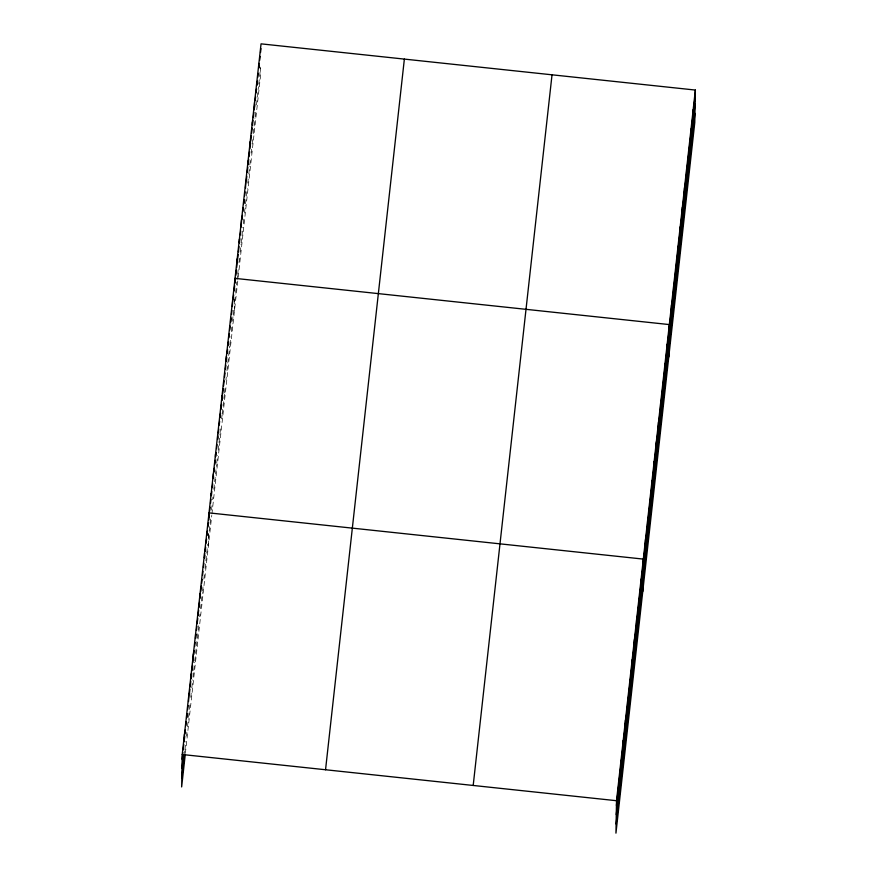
<?xml version="1.0" encoding="UTF-8"?>
<svg xmlns="http://www.w3.org/2000/svg" width="877" height="877" viewBox="0 0 877 877"><rect width="100%" height="100%" fill="white"/><g stroke="black" fill="none" stroke-linecap="round" stroke-linejoin="round"><path stroke-width="0.66" stroke-dasharray="4.38 3.29" d="M208.452 545.319L208.682 532.646M234.466 310.798L234.554 306.237M234.587 303.946L234.707 296.952M260.644 67.145L260.48 76.288L237.941 279.533M184.488 753.639L184.795 750.953M184.937 749.616L185.836 741.558M186.428 736.187L186.878 732.163M187.47 726.792L188.369 718.745M188.511 717.397L189.257 710.688M189.41 709.34L190.156 702.63M190.748 697.259L191.197 693.236M191.789 687.864L192.688 679.818M192.984 677.132L193.576 671.76M193.729 670.412L194.617 662.365M194.771 661.017L198.049 631.484M198.191 630.146L198.936 623.437M199.682 616.717L199.978 614.032M200.57 608.671L202.357 592.556M202.51 591.219L203.256 584.51M203.848 579.138L204.451 573.766M205.043 568.395L207.717 544.233M208.32 538.862L209.044 532.273M209.197 530.969L210.787 516.641M211.51 510.118L212.081 504.911M212.662 499.704L212.947 497.095M213.813 489.278L216.564 464.525M216.707 463.22L217.573 455.404M218.154 450.186L219.886 434.553M220.028 433.249L220.752 426.737M221.618 418.921L222.056 415.018M222.199 413.714L224.369 394.168M224.512 392.863L225.236 386.351M225.959 379.84L226.244 377.231M226.968 370.719L229.719 345.966M229.862 344.661L230.728 336.845M231.309 331.627L232.175 323.81M232.46 321.201L233.041 315.994M233.183 314.69L233.907 308.178M234.63 301.666L235.496 293.85M235.639 292.545L236.801 282.12M237.086 279.511L237.524 275.608M237.667 274.304L238.391 267.792M238.961 262.574L239.542 257.367M240.123 252.159L240.989 244.332M241.131 243.039L242.863 227.395M243.302 223.492L243.883 218.285M244.453 213.067L245.319 205.251M245.472 203.946L246.196 197.435M246.338 196.13L247.204 188.314M247.785 183.107L248.213 179.193M248.794 173.986L249.66 166.17M249.802 164.865L250.526 158.342M251.107 153.135L251.535 149.233M252.116 144.014L252.697 138.807M253.278 133.589L255.01 117.956M255.152 116.652L255.876 110.14M256.457 104.933L257.169 98.41M257.323 97.117L258.474 86.691M258.759 84.082L260.502 68.45M185.376 753.387L211.785 515.347M211.927 514.054L237.799 280.837"/><path stroke-width="1.32" d="M695.351 90.057L616.52 800.712L615.95 833.15L694.781 122.495L695.351 90.057L261.05 43.85L182.219 754.505L181.649 786.943L185.222 754.724M184.367 739.114L184.455 734.367M186.626 717.792L186.691 714.24M188.917 694.102L188.544 701.534M191.153 673.964L191.076 678.71L191.668 673.339M193.389 653.825L192.852 662.606M195.626 633.698L195.538 638.445L195.988 634.411M200.088 593.422L200 598.169L200.449 594.146M204.56 553.157L204.473 557.904L204.769 555.218M206.742 535.398L206.786 533.019M208.901 519.918L209.022 512.881L643.323 559.098L642.753 591.526M211.149 495.713L211.193 493.345M213.352 473.799L213.275 478.546L213.56 475.937M215.479 456.632L215.523 454.253M217.693 434.707L217.606 439.454L217.902 436.856M219.82 417.54L219.864 415.172M222.024 395.626L221.947 400.372L222.374 396.459M226.365 356.544L226.277 361.28L226.715 357.377M230.695 317.452L230.618 322.199L231.046 318.296M232.865 297.906L232.35 306.566M237.207 258.825L236.691 267.474M239.311 242.841L239.366 239.278M241.537 219.732L241.164 227.088M243.642 203.749L243.707 200.197M245.878 180.651L245.505 188.007M247.983 164.668L248.038 161.105M250.131 146.316L250.208 141.57M252.335 124.391L252.379 122.024M254.462 107.224L254.549 102.477M256.676 85.31L256.709 82.931M258.879 63.396L258.803 68.143L259.088 65.534M618.669 785.332L618.745 780.585M620.905 765.193L620.982 760.447M623.13 745.055L623.218 740.309M625.367 724.917L625.454 720.17M627.603 704.79L627.68 700.043M629.839 684.652L629.916 679.905M632.065 664.514L632.153 659.767M634.301 644.376L634.389 639.629M636.538 624.249L636.614 619.502M638.774 604.11L638.851 599.364M640.999 583.972L641.087 579.226M645.406 544.299L645.483 539.552M647.577 524.753L647.654 520.006M649.736 505.207L649.824 500.46M651.907 485.672L651.995 480.925M654.078 466.125L654.154 461.379M656.248 446.579L656.325 441.833M658.408 427.033L658.495 422.286M660.578 407.498L660.666 402.751M662.749 387.952L662.826 383.205M664.919 368.406L664.996 363.659M667.079 348.871L667.167 344.124M668.767 357.005L669.337 324.578L235.036 278.371L234.948 283.118L235.529 277.899M671.42 309.778L671.497 305.032M673.591 290.232L673.668 285.485M675.75 270.697L675.838 265.95M677.921 251.151L678.009 246.404M680.092 231.605L680.168 226.858M682.251 212.07L682.339 207.323M684.422 192.523L684.509 187.777M686.592 172.977L686.68 168.231M688.763 153.431L688.84 148.684M690.923 133.896L691.01 129.149M693.093 114.35L693.181 109.603M182.142 759.252L182.876 752.543M183.183 749.857L183.775 744.485M184.071 741.799L184.663 736.439M184.97 733.753L185.409 729.719M185.858 725.696L186.308 721.672M186.757 717.638L187.196 713.615M187.645 709.592L188.095 705.557M189.432 693.477L189.881 689.454M190.177 686.768L190.769 681.396M191.964 670.653L192.556 665.292M193.751 654.549L194.201 650.526M194.639 646.492L195.089 642.468M196.426 630.388L196.876 626.364M197.172 623.679L197.774 618.307M198.07 615.621L198.662 610.249M198.958 607.564L199.561 602.203M200.745 591.46L201.348 586.088M201.644 583.402L202.094 579.379M202.532 575.356L202.982 571.322M203.431 567.298L203.881 563.275M205.218 551.184L205.667 547.16M206.106 543.137L206.555 539.103M207.005 535.08L207.454 531.056M207.893 527.022L208.342 522.999M208.934 517.627L209.23 515.029M209.658 511.116L210.096 507.202M210.524 503.299L210.962 499.386M211.401 495.483L211.828 491.569M212.267 487.667L212.694 483.753M213.999 472.034L214.426 468.121M214.865 464.207L215.293 460.304M215.731 456.391L216.17 452.488M216.597 448.575L217.036 444.672M218.329 432.942L218.768 429.039M219.195 425.126L219.634 421.212M220.072 417.309L220.5 413.396M220.938 409.493L221.508 404.275M222.67 393.861L223.251 388.643M223.536 386.044L224.117 380.826M224.545 376.924L224.983 373.01M225.411 369.107L225.849 365.194M227.154 353.464L227.581 349.561M228.02 345.648L228.448 341.745M228.886 337.831L229.314 333.929M229.752 330.015L230.18 326.112M231.484 314.383L231.923 310.469M233.216 298.75L233.655 294.836M234.082 290.934L234.663 285.716M235.825 275.301L236.395 270.083M237.557 259.658L238.127 254.451M238.423 251.842L239.004 246.634M239.432 242.721L239.87 238.818M240.298 234.904L240.736 231.002M242.03 219.272L242.469 215.369M242.896 211.456L243.335 207.542M243.773 203.639L244.201 199.726M244.639 195.823L245.067 191.91M246.371 180.191L246.799 176.277M247.237 172.374L247.818 167.156M248.103 164.547L248.684 159.34M248.969 156.731L249.55 151.524M249.835 148.915L250.416 143.707M250.701 141.098L251.282 135.891M251.567 133.282L252.148 128.075M252.444 125.466L253.014 120.259M253.31 117.65L253.881 112.442M254.177 109.833L254.758 104.615M255.185 100.712L255.624 96.799M256.051 92.896L256.49 88.983M256.917 85.08L257.356 81.166M257.783 77.264L258.222 73.35M259.669 60.327L260.096 56.413M260.535 52.51L260.962 48.597M181.977 768.395L183.468 754.965M181.813 777.8L184.345 754.987M325.542 769.754L404.363 59.099M473.196 785.463L552.028 74.808M616.432 805.459L695.264 94.804M616.279 814.601L695.099 103.946M616.114 824.018L694.935 113.352M182.219 754.505L616.52 800.712"/></g></svg>
